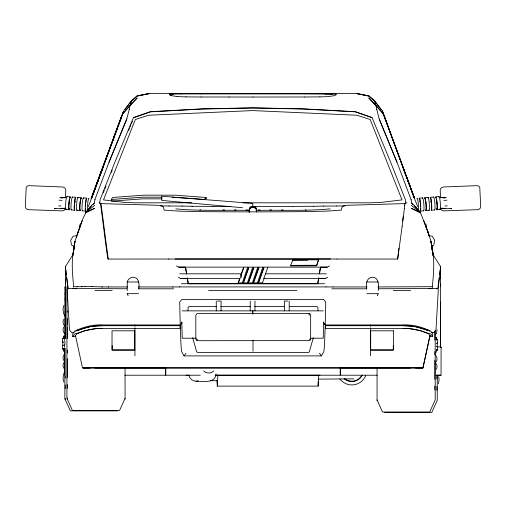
<?xml version="1.0" encoding="UTF-8"?>
<svg xmlns="http://www.w3.org/2000/svg" width="506" height="506" viewBox="0 0 506 506"><rect width="100%" height="100%" fill="white"/><g stroke="black" fill="none" stroke-linecap="round" stroke-linejoin="round"><path stroke-width="0.76" d="M65.514 338.59L65.514 307.262M65.514 299.653L65.514 292.202M65.508 290.507L65.363 266.719L72.851 254.822L74.996 241.267L78.702 230.047M165.519 368.564L165.418 374.276M165.709 367.331L165.709 375.218L124.818 375.218M310.64 339.273L310.671 315.358L310.526 314.485L309.166 313.568L197.454 313.581L196.67 313.941L195.816 315.364L195.835 339.26L197.454 340.702L309.166 340.633L309.906 340.386L310.64 339.273L309.166 339.273M440.486 318.173L440.486 347.015L440.486 346.692M440.486 317.49L440.486 301.993M440.486 286.548L440.486 270.432L438.088 288.395L436.406 288.882M436.077 375.218L441.061 375.212L441.08 347.432L440.555 346.888L440.353 335.63L440.492 315.504M317.977 310.614L317.989 307.559L316.914 306.44L289.299 306.44M180.193 323.903L179.706 302.019L181.875 299.444L323.587 299.444L325.756 302.019L325.269 323.903M217.839 375.066L217.314 386.116L318.154 386.116L318.672 375.066M67.905 288.18L67.734 284.714M427.956 330.772C421.46 327.844 414.471 326.035 407.343 325.7L325.377 325.7L325.358 328.483L407.317 328.483C414.699 328.811 421.909 330.791 428.614 333.84L430.695 336.56L432.7 336.56L432.725 333.783L430.751 331.057L414.99 326.591L403.105 325.7M65.508 273.404L65.533 271.178M440.467 268.945L440.524 266.719L440.486 267.459M323.707 321.803L323.22 338.21L310.659 338.21M65.502 197.795L65.78 190.3L65.35 188.574L64.218 187.53L62.58 186.98L29.019 185.664L27.362 186.044L26.223 187.359L25.3 206.638L25.648 208.086L27.425 209.648L62.44 210.888L64.268 210.249L64.996 209.313M440.486 271.121L440.637 266.719L433.149 254.822L431.004 241.267L427.355 230.249L420.435 212.571L416.077 207.327L411.726 203.165M99.808 203.418L100.068 199.788L114.868 162.198L133.464 117.544L150.269 111.693L202.103 108.866L252.753 107.841L303.41 108.866L355.237 111.693L372.043 117.544L390.664 162.268L405.445 199.794L405.704 203.418L404.99 203.905M439.866 270.387L439.455 274.796M432.194 288.471C433.174 277.32 434.527 265.979 433.149 254.822L431.004 241.254L433.212 255.543L431.004 241.267L432.997 255.15L431.643 245.72M402.118 226.473L397.691 259.072M402.118 226.492L404.42 208.276M398.886 248.098L397.697 259.04L336.926 259.047M72.851 254.822C71.536 265.473 72.719 276.308 73.667 286.959M402.694 221.065L403.269 216.144M438.266 284.714L438.101 288.18M438.455 283.196L439.113 277.883M74.35 245.865L73.009 255.106L74.996 241.267L72.788 255.543M327.673 277.25L325.459 278.483L263.873 278.49L265.536 273.803L319.501 273.809L320.469 267.143L327.331 267.136L329.495 265.884M73.446 251.267L74.224 246.099M187.271 277.699L188.264 283.733L317.736 283.733L318.597 278.471L325.459 278.483M317.736 283.733L318.729 277.699M319.349 273.929L320.469 267.143M94.9 199.535L94.236 203.38L93.148 204.418M76.526 237.346L76.823 235.733L73.199 236.157L70.657 240.306L71.574 245.075L74.818 246.751M129.207 109.631L130.055 105.242L130.529 105.197L131.048 103.028L131.048 101.257L124.147 110.289M216.024 373.966C215.316 383.89 202.647 381.107 196.088 381.227M200.306 375.212L165.709 375.218L165.709 367.894L83.073 367.906L422.927 367.906L430.03 335.453M430.005 335.529L422.934 368.039L415.382 367.963M63.876 305.39L63.035 308.932L63.408 312.474L64.566 316.01M438.247 383.719L439.094 380.183L438.715 376.641M130.605 104.843L130.953 101.63L137.151 95.881L149.207 93.572L356.793 93.566L368.849 95.881L375.047 101.63L381.018 109.448M436.008 352.581L436.722 349.716M129.296 109.271L126.683 119.321L109.005 162.312M313.328 337.692L309.343 351.834L308.205 352.555L197.795 352.555L196.657 351.834L192.672 337.692M64.566 371.537L63.408 375.079L63.035 378.614L63.876 382.156M76.735 236.1C81.049 224.379 83.711 211.027 94.274 203.165M316.598 265.827L318.508 259.806L316.598 265.827L290.558 265.916L290.552 265.58L292.898 259.888L318.337 259.787M239.717 278.262L237.902 283.404L242.159 283.43L247.662 267.257M248.655 267.244L242.95 283.404L247.206 283.43L252.703 267.257M253.696 267.244L247.984 283.404L252.241 283.43L257.744 267.257M258.73 267.244L253.019 283.404L257.276 283.43L262.778 267.257M263.765 267.244L258.06 283.404L262.31 283.43L264.062 278.281M265.561 273.873L267.813 267.257M77.209 234.411L80.226 226.549M241.014 274.594L243.614 267.244M237.896 283.404L238.44 282.879L243.778 267.775M242.943 283.404L243.487 282.879L248.825 267.775M247.978 283.404L248.522 282.879L253.86 267.775M253.013 283.404L253.563 282.879L258.895 267.775M258.054 283.404L258.598 282.879L263.93 267.775M79.455 226.195L80.302 223.804M79.878 227.358L82.225 220.742M91.409 198.611L114.356 136.386M91.377 198.833L123.603 111.744M91.409 198.687L99.714 176.037M123.692 110.896L91.485 198.535M91.017 198.909L101.257 171.123M91.225 198.308L121.978 115.248L99.29 176.423M114.685 134.754L113.932 136.772L123.268 111.769M91.51 198.466L103.515 166.417M94.862 199.756L109.068 162.034L126.772 118.973M404.414 205.379L404.996 203.848M88.303 206.663L91.137 199.44M103.395 192.577L104.249 190.408M104.818 188.966L105.956 186.081M111.358 172.369L112.206 170.206M127.253 281.975C127.917 278.926 131.098 276.712 134.185 277.345C139.574 278.471 139.194 284.758 138.84 288.996M366.622 288.996C365.794 284.442 366.407 277.339 372.429 277.231C379.234 277.452 378.747 285.726 378.235 290.552M377.331 295.814L378.21 293.689M128.511 130.624L129.409 128.467M130.01 127.031L130.909 124.868M131.503 123.432L132.401 121.276M120.2 120.529L121.649 117.386M125.058 398.355L119.58 410.436L72.402 410.436L66.925 398.355L66.925 286.693M63.876 319.286C62.371 321.348 63.054 324.125 64.566 325.972M63.876 326.977C62.371 329.039 63.054 331.81 64.566 333.656M436.191 361.727C437.696 359.665 437.013 356.888 435.502 355.041M436.191 369.412C437.696 367.35 437.013 364.579 435.502 362.732M181.945 322.847L180.199 324.953L180.984 345.003L181.559 351.468L184.013 355.901L321.449 355.901L323.903 351.468L324.479 345.003L325.263 324.953L323.517 322.847M184.013 355.901L185.974 353.258M64.566 353.909C63.054 355.75 62.371 358.526 63.876 360.588M64.566 361.594C63.054 363.441 62.371 366.217 63.876 368.273M435.502 334.795L436.653 332.942L437.032 329.963M196.707 340.437L197.46 339.273M162.065 198.852L142.603 198.852L111.459 201.148L111.301 199.49L112.61 197.473L143.748 195.177L174.886 195.177L206.031 197.473L206.505 198.643L204.949 198.529M206.031 197.473L204.721 199.49L172.021 197.195M77.507 330.772C84.002 327.844 90.991 326.035 98.12 325.7L180.085 325.7L180.111 328.483L98.145 328.483C90.764 328.811 83.56 330.791 76.849 333.84L74.768 336.56L72.763 336.56L74.736 333.84L78.936 332.866L84.616 330.753L96.013 328.647L102.383 328.483M124.982 109.448L130.953 101.63L137.151 96.051M85.539 212.767L91.516 205.98M130.055 105.242L123.154 113.331L130.529 105.197M75.799 331.31L76.823 330.14C85.28 326.376 94.559 324.352 103.825 324.953L180.199 324.953L182.027 322.866M405.704 203.418L406.862 202.413M130.953 101.358L137.151 96.001M85.508 212.722L94.616 208.327L85.508 212.741L94.616 205.379M431.188 246.416L433.781 245.075L434.698 240.306L432.156 236.157L428.538 235.733M330.127 208.877C305.668 211.192 280.703 209.901 256.055 210.401M133.9 117.683L150.68 111.839L202.425 109.018L253 107.993L303.575 109.018L355.32 111.839L372.1 117.683M292.898 259.888L292.854 260.242L307.629 260.185M137.904 95.9L149.207 93.572L137.904 95.849M353.941 378.855L318.609 379.127M61.106 198.08L63.301 197.814M444.685 208.345L440.429 208.7L451.656 208.624L450.125 208.58M419.329 198.156L422.611 197.897M424.825 197.72L428.108 197.454M430.353 197.277L433.636 197.011M435.792 196.84L439.075 196.575M420.366 211.091L423.648 210.825M425.862 210.648L429.145 210.388M431.39 210.205L434.673 209.939M436.83 209.769L440.112 209.509M111.301 199.49L142.439 197.195L161.901 197.195M443.952 200.389L446.899 200.18M173.375 94.008L169.712 94.211L169.921 94.793L171.774 95.672M446.229 197.429L440.751 197.675L445.388 197.618M441.985 197.606L444.23 197.511M74.009 332.512L71.738 332.594L69.48 330.02L67.127 289.293L68.266 288.439L76.697 288.73M319.912 96.886L328.337 96.608L334.226 95.672L336.079 94.793L336.294 94.211L304.732 93.933M60.284 208.345L65.843 208.289L60.473 208.44M55.875 208.58L54.344 208.624L65.571 208.7L61.315 208.345M81.858 286.681L85.622 286.605M102.357 325.7L90.473 326.591L74.711 331.057L72.737 333.783L72.763 336.56M405.395 203.583L346.471 205.316L343.916 205.872L341.967 207.055L341.449 210.129L325.756 211.166L299.331 211.666A732.372 99.233 0 0 1 206.195 211.666L179.775 211.166L164.077 210.129L163.558 207.055L161.61 205.872L159.055 205.316L100.137 203.583L100.53 203.848C103.034 222.096 105.159 240.742 107.835 259.072L168.972 259.015M313.549 206.277L323.688 206.081M428.772 288.73L437.197 288.439L438.341 289.293L435.989 330.02L433.724 332.594L431.454 332.512M336.528 205.986L345.086 205.879M77.095 286.731L82.402 286.681M432.143 286.693L377.855 286.946M168.599 259.047L330.589 258.964M304.732 96.994L319.931 96.88M323.562 206.087L336.635 205.986M445.059 205.942L447.304 205.929M180.958 93.964L169.447 94.211L169.662 94.793L171.509 95.672L177.663 96.608M292.481 206.397L313.701 206.271M172.647 286.959L179.883 286.915M432.719 288.521L378.539 288.768M290.691 265.353L316.516 265.283M180.712 93.958L201.217 93.933M179.624 273.816L240.464 273.803L241.678 277.231M178.327 277.25L180.541 278.483L187.403 278.471L188.264 283.733M366.85 288.799L331.828 288.806M134.938 350.013L112.193 350.025L112.193 345.592M201.008 93.933L304.783 93.933M201.008 96.994L229.123 97.007M252.867 97.032L304.783 96.994M191.736 202.811L135.14 202.811L125.033 202.457L103.49 199.902L135.336 119.486L148.498 115.248L252.753 110.586L357.015 115.248L370.177 119.486L402.023 199.902L380.48 202.457L370.373 202.811L242.95 202.811M213.026 206.397L230.692 206.391M252.361 206.397L292.664 206.391M85.565 212.571L85.887 212.571M420.113 212.571L420.435 212.571M176.505 265.884L178.669 267.136L327.331 267.136M178.669 267.136L185.531 267.143L186.651 273.929M180.541 278.483L239.774 278.477M138.84 281.981L127.227 281.981L127.227 290.552M366.622 281.981L378.235 281.981M238.44 282.879L241.906 282.873L242.159 283.423M243.487 282.879L246.953 282.873L247.206 283.423M248.522 282.879L251.988 282.873L252.241 283.423M253.563 282.879L257.023 282.873L257.276 283.423M258.598 282.879L262.064 282.873L262.31 283.423M181.414 283.727L324.586 283.727M85.084 286.605L92.079 286.605M108.107 286.946L127.607 286.946M138.201 286.953L173.039 286.959M179.497 286.915L326.117 286.915M332.822 286.959L367.021 286.953M101.858 286.94L108.607 286.946M173.64 288.806L138.612 288.799M94.831 290.488L112.174 290.488M208.586 290.488L296.877 290.488M393.288 290.488L410.632 290.488M127.227 293.67L138.606 293.67M366.856 293.67L378.235 293.67M217.472 301.051L220.521 301.051M284.941 301.051L287.99 301.051M216.701 306.44L189.086 306.44L188.011 307.559L188.023 310.614M220.648 306.44L250.634 306.44M254.575 306.44L284.562 306.44M182.217 310.861L323.245 310.861M196.372 338.21L182.249 338.21L181.762 321.803M64.547 338.463L62.415 338.463L62.415 342.201M62.415 338.533L63.832 338.533M436.229 339.596L437.652 339.671M62.415 342.126L63.832 342.126M436.229 343.264L437.652 343.264M63.832 345.256L62.415 345.256L62.415 348.995L63.832 348.995M436.229 346.395L437.652 346.395L437.652 350.133L436.229 350.133M437.595 346.888L440.549 346.888L441.08 347.432L440.429 346.888M62.415 348.919L63.832 348.919M436.229 350.057L437.652 350.057M422.927 367.906L340.291 367.894L340.291 375.218L377.248 375.218M94.957 367.963L410.505 367.963M215.252 375.212L340.291 375.218L340.291 367.331M436.76 375.212L441.061 375.212M186.012 375.199L189.168 375.199M215.17 375.205L319.988 375.199M210.629 380.695L217.548 380.695M117.519 410.866L70.347 410.866L64.863 398.785L64.863 348.058M384.604 412.434L431.782 412.434L437.26 400.347L437.26 376.255M228.952 97.013L253 97.032M249.18 210.401C224.784 209.901 200.079 211.179 175.873 208.877M175.051 258.996L337.028 259.015M319.501 273.809L326.376 273.816M370.525 350.013L393.27 350.025L393.27 345.592M126.924 288.768L72.744 288.521M325.042 93.964L332.625 94.008M191.957 206.277L213.336 206.391M58.696 205.929L60.941 205.942M325.965 286.915L332.961 286.959M185.828 96.88L201.217 96.994M168.985 205.986L182.305 206.081M73.319 286.693L77.646 286.731M60.612 197.618L65.249 197.675L59.771 197.429M160.522 205.885L169.358 205.986M181.951 206.087L192.299 206.271M403.08 328.483L409.449 328.647L420.847 330.753L426.533 332.866L430.726 333.84L432.7 336.56M445.716 208.345L440.157 208.289L445.527 208.44M177.416 96.608L186.069 96.88M91.554 286.605L102.37 286.94M90.087 367.963L82.529 368.039L75.457 335.529M61.77 197.511L64.015 197.606M59.101 200.18L62.048 200.389M66.925 196.575L70.207 196.84M72.364 197.011L75.647 197.277M77.892 197.454L81.175 197.72M83.389 197.897L86.671 198.156M65.888 209.509L69.17 209.769M71.327 209.939L74.61 210.205M76.855 210.388L80.138 210.648M82.351 210.825L85.634 211.091M375.471 105.197L375.945 105.242L382.846 113.331L375.471 105.197L374.952 101.257L381.853 110.289M242.557 207.732L161.724 200.414L161.724 196.214L252.76 203.399L252.76 206.404M442.699 197.814L444.894 198.08M368.096 95.849L356.793 93.572L368.096 95.9M420.492 212.722L411.384 208.327L420.492 212.741L411.384 205.379M368.849 96.001L375.047 101.358M99.138 202.413L101.01 203.905C103.509 222.121 105.634 240.736 108.303 259.04M368.849 96.051L375.047 101.63L375.395 104.843M412.852 204.418L411.764 203.38L411.1 199.535M414.477 205.98L420.461 212.767M319.495 353.258L321.449 355.901M440.549 346.888L441.08 347.432M382.473 111.769L414.68 198.807M429.664 331.31L428.639 330.14C420.182 326.376 410.904 324.352 401.637 324.953L325.263 324.953L323.435 322.866M441.004 209.313L441.732 210.249L443.56 210.888L478.575 209.648L480.352 208.086L480.7 206.638L479.777 187.359L478.638 186.044L476.981 185.664L443.42 186.98L441.782 187.53L440.65 188.574L440.22 190.3L440.498 197.795M68.165 288.762L65.514 271.121L65.363 267.459M384.351 117.386L385.8 120.529M377.065 399.923L382.542 412.004L429.72 412.004L435.198 399.923L435.198 330.488M425.774 226.549L428.791 234.411M127.253 293.689L128.132 295.814M379.228 118.973L396.932 162.034L411.144 199.756M396.995 162.312L379.317 119.321L376.704 109.271M414.863 199.44L417.697 206.663M402.485 166.417L414.49 198.466M391.644 136.386L414.591 198.611M382.308 110.896L414.591 198.687M391.714 136.709L414.515 198.535M406.337 176.088L414.623 198.833M383.864 114.957L390.815 134.09M382.308 110.593L391.644 136.285M423.775 220.742L426.122 227.358M425.698 223.804L426.545 226.195M427.298 230.047L429.259 235.941M427.311 230.217L429.265 236.1M217.314 386.116L216.891 380.442M375.945 105.242L376.793 109.631M431.669 245.359L432.554 251.267M185.531 267.143L186.505 273.809M66.887 277.883L67.545 283.196M66.545 274.796L66.134 270.387M340.481 373.099L340.582 374.276M65.533 268.945L65.476 266.719L65.508 267.459M440.467 271.178L440.486 278.61M65.54 319.855L65.508 301.993M65.565 323.802L65.59 327.743M65.616 330.899L65.647 338.634M65.508 278.61L65.508 283.815M64.92 348.204L64.939 375.212M440.637 269.692L440.637 273.404M440.486 283.815L440.486 319.609M440.486 329.507L440.486 338.59M437.652 339.596L437.652 343.334M437.247 342.916L437.254 346.793M436.88 375.231L436.88 379.019M436.88 386.508L436.88 390.354M434.818 331.557L434.818 340.114M434.818 351.55L434.818 354.681M434.818 360.171L434.818 379.342M434.818 386.084L434.818 389.924M419.835 211.818L419.835 212.254M404.42 205.322L404.414 208.327M377.065 367.457L377.052 400.663M370.525 324.953L370.525 326.484M370.525 327.882L370.525 355.863M340.475 368.944L340.475 374.408M318.154 381.404L318.154 386.116M309.166 313.568L309.166 315.364M289.192 301.051L289.192 310.861M284.378 301.051L284.378 310.861M254.967 301.051L254.967 310.861M253 340.222L253 351.259M252.88 310.861L252.88 313.986M252.583 310.861L252.583 313.986M250.23 301.051L250.23 310.861M221.084 301.051L221.084 310.861M216.271 301.051L216.271 310.861M165.525 368.944L165.525 374.408M134.938 324.953L134.938 326.484M134.938 327.882L134.938 355.863M125.058 367.413L125.071 399.101M85.9 211.818L85.9 212.254M67.304 292.43L67.304 294.631M67.304 296.839L67.304 300.513M67.304 310.785L67.304 312.303M67.304 318.375L67.304 325.288M67.304 326.851L67.304 338.546M67.304 349.981L67.304 353.118M67.304 358.602L67.304 377.78M67.304 384.516L67.304 388.361M67.304 397.918L67.304 399.101M65.514 286.206L65.514 318.173M65.514 335.586L65.514 338.546M65.363 269.692L65.363 273.404M65.249 286.624L65.249 287.99M65.249 292.854L65.249 295.061M65.249 297.262L65.249 300.937M65.249 311.209L65.249 312.727M65.249 318.805L65.249 325.712M65.249 327.281L65.249 338.21M65.249 375.958L65.249 378.203M65.249 384.946L65.249 388.791M65.249 398.348L65.249 399.531M64.863 287.123L64.863 337.907M64.863 341.031L64.863 344.934M64.477 338.033L64.477 340.374M64.477 344.826L64.477 347.167M62.82 341.784L62.814 345.655M416.938 198.845A6.483 0.708 85.4 0 1 417.994 201.154A6.483 0.708 85.4 0 1 418.557 209.326M419.537 198.94A5.699 0.626 85.4 0 1 420.113 200.572M420.397 202.4A5.699 0.626 85.4 0 1 420.745 206.752M420.758 208.599A5.699 0.626 85.4 0 1 420.448 210.3M422.377 198.409A6.483 0.715 85.4 0 1 423.838 204.304A6.483 0.715 85.4 0 1 423.339 210.357M419.101 198.675A6.483 0.715 85.4 0 1 420.556 204.563A6.483 0.715 85.4 0 1 420.056 210.622M419.727 201.154A3.757 0.411 85.4 0 1 419.929 201.951M425.331 201.135A3.302 0.361 85.4 0 1 425.666 202.9M424.774 198.959A5.699 0.626 85.4 0 1 425.957 203.026A5.699 0.626 85.4 0 1 425.888 209.863M427.874 197.966A6.483 0.715 85.4 0 1 429.335 203.861A6.483 0.715 85.4 0 1 428.835 209.914M425.426 201.514A3.757 0.411 85.4 0 1 425.609 202.723M424.597 198.232A6.483 0.715 85.4 0 1 426.052 204.12A6.483 0.715 85.4 0 1 425.552 210.18M430.998 201.401A3.302 0.361 85.4 0 1 431.163 202.463M430.271 198.516A5.699 0.626 85.4 0 1 431.454 202.59A5.699 0.626 85.4 0 1 431.384 209.427M433.402 197.523A6.483 0.715 85.4 0 1 434.863 203.418A6.483 0.715 85.4 0 1 434.363 209.471M430.948 201.072A3.757 0.411 85.4 0 1 431.137 202.28M430.119 197.789A6.483 0.715 85.4 0 1 431.58 203.69A6.483 0.715 85.4 0 1 431.08 209.731M436.912 208.984A5.699 0.626 85.4 0 1 436.64 208.567M435.799 198.074A5.699 0.626 85.4 0 1 436.001 197.625M436.577 199.25A5.699 0.626 85.4 0 1 437.114 208.529M438.841 197.087A6.483 0.715 85.4 0 1 440.302 202.982A6.483 0.715 85.4 0 1 439.796 209.035M436.577 201.843A3.757 0.411 85.4 0 1 436.722 203.273M435.558 197.353A6.483 0.715 85.4 0 1 437.02 203.248A6.483 0.715 85.4 0 1 436.52 209.301M258.338 210.015A2.296 2.277 0.5 0 1 260.09 210.015M269.837 210.015A2.296 2.277 -0.9 0 1 271.595 210.015M281.425 210.015A2.296 2.271 -22.1 0 1 283.177 210.015M305.245 209.845A2.296 2.258 -46.9 0 1 306.111 210.015M245.903 210.015A2.296 2.277 0.9 0 1 247.662 210.015M234.404 210.015A2.29 2.277 0.1 0 1 236.163 210.015M222.823 210.015A2.296 2.271 22.9 0 1 224.575 210.015M199.889 210.015A2.296 2.258 46.9 0 1 200.755 209.845M361.626 375.578A11.208 11.208 0 0 1 345.079 378.867M365.705 375.673A15.003 15.003 0 0 1 339.792 378.874M362.309 375.079A11.67 11.67 0 0 1 344.137 378.697M213.899 370.93A7.261 7.261 0 0 1 203.627 370.93M198.2 380.91A7.261 7.261 0 0 1 188.959 375.382M249.426 212.362A3.751 3.725 -0.5 0 1 252.159 207.289A3.751 3.725 -0.5 0 1 256.643 210.939M249.281 212.001A3.763 3.738 0.4 0 1 252.892 207.213A3.763 3.738 0.4 0 1 256.504 212.001M249.129 210.034A3.763 3.738 -0.2 0 1 252.892 206.296A3.763 3.738 -0.2 0 1 256.656 210.034M249.142 210.022A3.751 3.725 -0.2 0 1 252.892 206.303A3.751 3.725 -0.2 0 1 256.643 210.022M87.437 209.332A6.483 0.715 -85.4 0 1 88.006 201.16A6.483 0.715 -85.4 0 1 89.062 198.845M85.552 210.3A5.699 0.626 -85.4 0 1 85.242 208.611M85.255 206.758A5.699 0.626 -85.4 0 1 85.603 202.4M85.887 200.572A5.699 0.626 -85.4 0 1 86.463 198.94M82.661 210.357A6.483 0.708 -85.4 0 1 82.162 204.297A6.483 0.708 -85.4 0 1 83.623 198.415M85.944 210.622A6.483 0.715 -85.4 0 1 85.444 204.563A6.483 0.715 -85.4 0 1 86.906 198.675M86.071 201.951A3.757 0.411 -85.4 0 1 86.273 201.154M80.334 202.906A3.302 0.361 -85.4 0 1 80.669 201.141M80.112 209.863A5.699 0.626 -85.4 0 1 80.043 203.026A5.699 0.626 -85.4 0 1 81.226 198.959M77.165 209.914A6.483 0.715 -85.4 0 1 76.665 203.861A6.483 0.715 -85.4 0 1 78.126 197.966M80.391 202.716A3.757 0.411 -85.4 0 1 80.574 201.514M80.448 210.173A6.483 0.708 -85.4 0 1 79.948 204.127A6.483 0.708 -85.4 0 1 81.403 198.232M74.837 202.457A3.302 0.361 -85.4 0 1 75.002 201.394M74.616 209.427A5.699 0.626 -85.4 0 1 74.546 202.59A5.699 0.626 -85.4 0 1 75.729 198.516M71.637 209.471A6.483 0.715 -85.4 0 1 71.137 203.418A6.483 0.715 -85.4 0 1 72.598 197.523M74.863 202.28A3.757 0.411 -85.4 0 1 75.052 201.072M74.92 209.737A6.483 0.715 -85.4 0 1 74.42 203.684A6.483 0.715 -85.4 0 1 75.881 197.789M69.999 197.625A5.699 0.626 -85.4 0 1 70.201 198.074M69.36 208.567A5.699 0.626 -85.4 0 1 69.088 208.984M68.886 208.529A5.699 0.626 -85.4 0 1 69.423 199.25M66.204 209.035A6.483 0.715 -85.4 0 1 65.698 202.988A6.483 0.715 -85.4 0 1 67.159 197.087M69.278 203.273A3.757 0.411 -85.4 0 1 69.423 201.837M69.48 209.301A6.483 0.715 -85.4 0 1 68.98 203.248A6.483 0.715 -85.4 0 1 70.442 197.353M64.053 335.997L63.351 338.856L64.047 335.997M132.692 102.547L129.96 105.609L137.151 98.031L132.692 102.547M134.773 330.804L112.028 330.804L112.028 350.025L134.773 350.013L134.773 330.804M393.434 330.804L370.689 330.804L370.689 350.013L393.434 350.025L393.434 330.804M376.04 105.609L368.849 98.031L376.04 105.609M436.722 339.994L436.014 337.129L436.716 339.994M64.047 351.442L63.345 348.577L64.053 351.442"/></g></svg>
